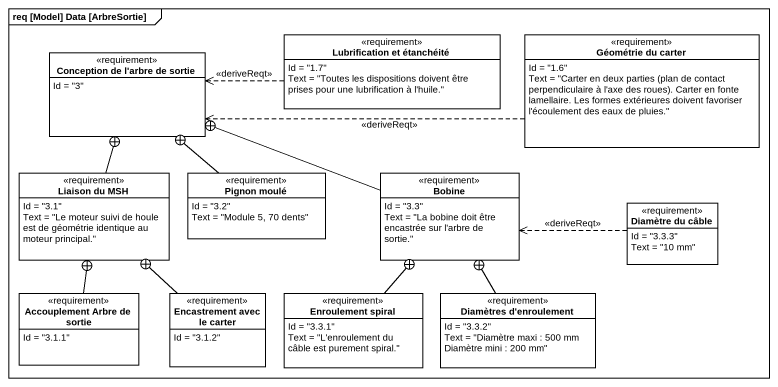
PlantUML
@startuml
mainframe req [Model] Data [ArbreSortie]
hide circle
hide empty members
class "Lubrification et étanchéité" as Lubrification_et_étanchéité <<requirement>> {
  Id = "1.7"
  Text = "Toutes les dispositions doivent être prises pour une lubrification à l'huile."
}
class "Géométrie du carter" as Géométrie_du_carter <<requirement>> {
  Id = "1.6"
  {field} Text = "Carter en deux parties (plan de contact perpendiculaire à l'axe des roues). Carter en fonte lamellaire. Les formes extérieures doivent favoriser l'écoulement des eaux de pluies."
}
class "Conception de l'arbre de sortie" as Conception_de_l_arbre_de <<requirement>> {
  Id = "3"
}
class "Liaison du MSH" as Liaison_du_MSH <<requirement>> {
  Id = "3.1"
  Text = "Le moteur suivi de houle est de géométrie identique au moteur principal."
}
class "Pignon moulé" as Pignon_moulé <<requirement>> {
  Id = "3.2"
  Text = "Module 5, 70 dents"
}
class Bobine <<requirement>> {
  Id = "3.3"
  Text = "La bobine doit être encastrée sur l'arbre de sortie."
}
class "Diamètre du câble" as Diamètre_du_câble <<requirement>> {
  Id = "3.3.3"
  Text = "10 mm"
}
class "Accouplement Arbre de sortie" as Accouplement_Arbre_de_sortie <<requirement>> {
  Id = "3.1.1"
}
class "Encastrement avec le carter" as Encastrement_avec_le_carter <<requirement>> {
  Id = "3.1.2"
}
class "Enroulement spiral" as Enroulement_spiral <<requirement>> {
  Id = "3.3.1"
  Text = "L'enroulement du câble est purement spiral."
}
class "Diamètres d'enroulement" as Diamètres_d_enroulement <<requirement>> {
  Id = "3.3.2"
  Text = "Diamètre maxi : 500 mm Diamètre mini : 200 mm"
}
Lubrification_et_étanchéité .left.> Conception_de_l_arbre_de : <<deriveReqt>>
Géométrie_du_carter .left.> Conception_de_l_arbre_de : <<deriveReqt>>
Liaison_du_MSH -up-+ Conception_de_l_arbre_de
Pignon_moulé -up-+ Conception_de_l_arbre_de
Bobine -left-+ Conception_de_l_arbre_de
Diamètre_du_câble .left.> Bobine : <<deriveReqt>>
Accouplement_Arbre_de_sortie -up-+ Liaison_du_MSH
Encastrement_avec_le_carter -up-+ Liaison_du_MSH
Enroulement_spiral -up-+ Bobine
Diamètres_d_enroulement -up-+ Bobine
@enduml
